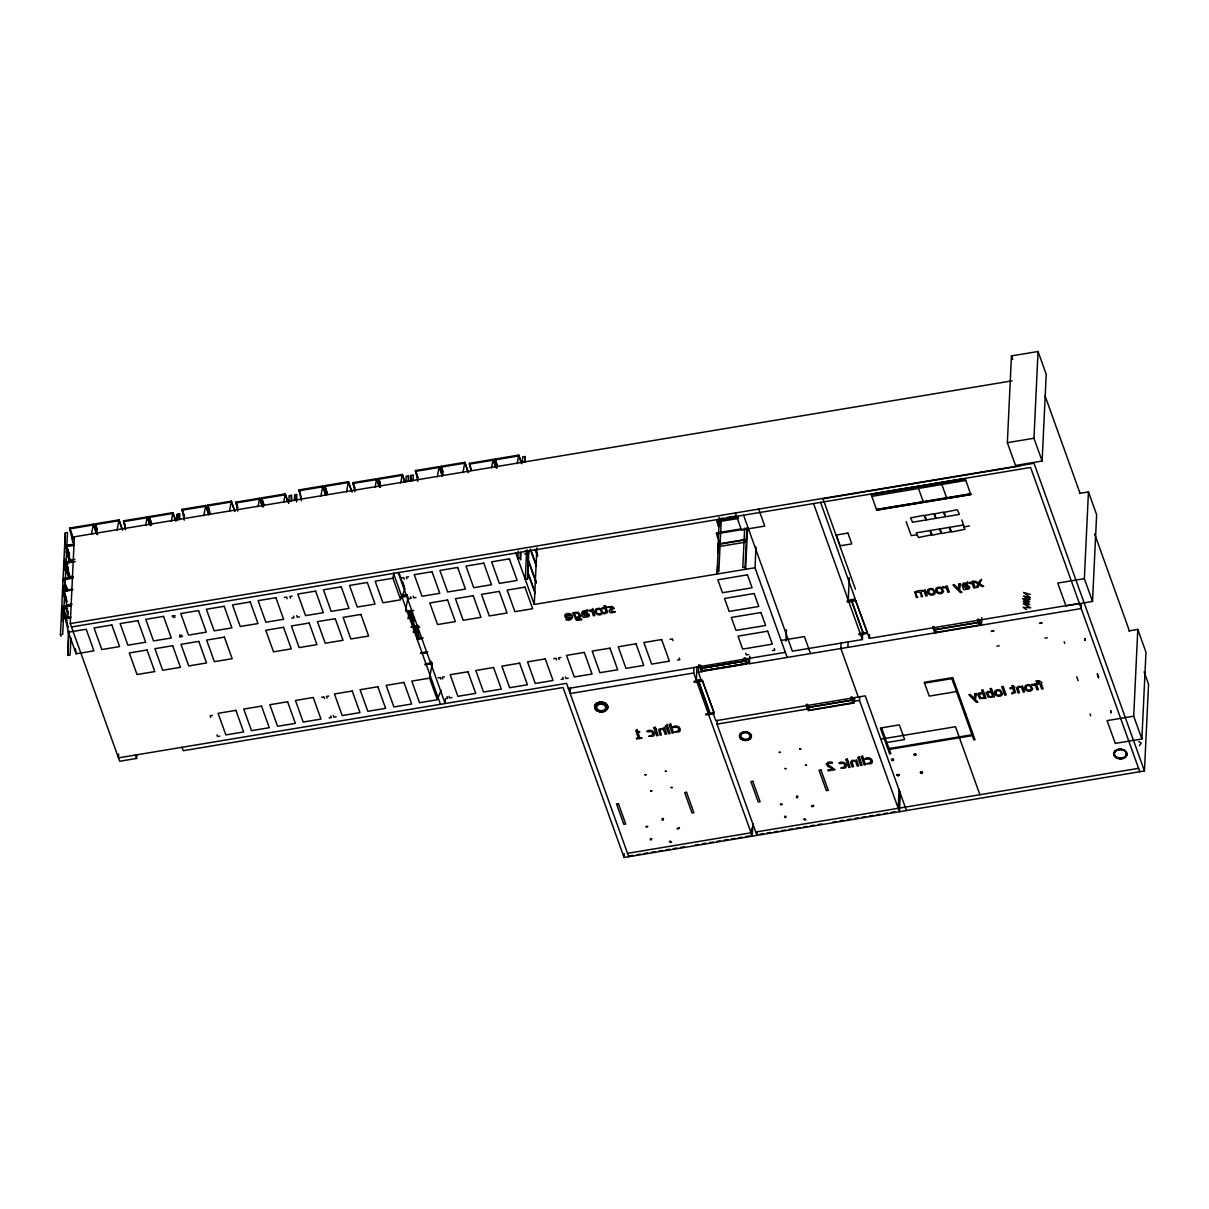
<?xml version="1.0" encoding="UTF-8"?>
<svg xmlns="http://www.w3.org/2000/svg" width="1209" height="1209" viewBox="0 0 1209 1209"><rect width="100%" height="100%" fill="white"/><g stroke="black" fill="none" stroke-linecap="round" stroke-linejoin="round"><path stroke-width="1.5" d="M60.45 634.665L65.241 532.957L67.492 532.58L62.702 634.302L60.45 634.665L61.039 636.312M63.336 581.408L63.472 578.673L73.281 577.222M68.973 578.416L64.122 564.89L64.243 562.155L73.537 560.598M64.893 548.357L65.029 545.622L74.308 544.08M61.75 621.245L62.279 609.941M62.898 596.762L63.442 585.458M64.153 570.391L64.681 559.087M65.301 545.909L65.241 532.957M67.281 601.81L63.609 590.612L72.721 589.085M65.362 583.04L64.168 578.733L65.407 582.194M69.502 555.294L66.45 545.803L69.548 554.432M68.278 613.719L65.83 605.951L68.309 612.872M73.311 539.259L69.638 528.061L93.35 524.117L97.068 534.469M68.369 631.158L67.885 655.399L70.137 655.021L70.938 638.065M67.885 655.399L69.049 630.917M136.768 754.688L136.587 758.451L119.691 761.262L70.273 623.572L74.369 536.811L1012.084 380.85M96.403 533.592L93.35 524.117L91.491 534.363M97.083 529.814L95.269 523.799L118.981 519.855L122.698 530.207M122.033 529.33L118.981 519.855L117.122 530.086M125.358 526.852L123.545 520.822L147.256 516.878L150.354 525.507M118.648 754.084L118.467 757.862L566.507 683.342L628.74 856.728M149.689 524.63L147.256 516.878L145.7 525.416M151.624 524.313L149.175 516.56L172.887 512.616L175.985 521.245M175.335 520.369L172.887 512.616L171.346 521.155M176.529 520.051L176.801 514.414L179.839 513.901L179.582 519.553M177.33 519.93L177.587 514.278M178.781 519.689L179.053 514.037M184.418 517.12L181.985 509.367L205.696 505.422L208.794 514.067M208.749 514.913L205.696 505.422L203.837 515.669M210.049 512.858L207.616 505.105L231.327 501.161L235.045 511.528M234.38 510.651L231.327 501.161L229.468 511.407M237.705 508.158L235.891 502.143L259.603 498.199L262.701 506.828M262.036 505.951L259.603 498.199L258.046 506.722M263.97 505.634L261.522 497.866L285.233 493.922L288.331 502.566M287.666 501.69L285.233 493.922L283.677 502.46M288.785 503.261L289.147 495.72L291.399 495.342L291.807 500.753M291.127 500.994L291.399 495.342M294.376 500.466L294.648 494.813L296.9 494.436L296.537 501.962M295.056 500.209L294.648 494.813M301.464 497.655L299.031 489.902L322.743 485.958L325.841 494.602M325.795 495.448L322.743 485.958L320.884 496.204M327.11 493.393L324.662 485.64L348.373 481.696L352.091 492.063M351.441 491.171L348.373 481.696L346.515 491.942M354.766 488.693L352.937 482.663L376.649 478.719L379.747 487.363M379.082 486.486L376.649 478.719L375.107 487.257M380.397 484.431L378.583 478.401L402.28 474.457L404.758 481.363M404.728 482.21L402.28 474.457L400.738 482.996M405.922 481.907L406.194 476.255L408.446 475.878L408.854 481.288M408.174 481.53L408.446 475.878M410.818 481.091L411.09 475.439L413.342 475.061L413.07 480.714M411.498 480.85L411.09 475.439M417.921 478.296L415.473 470.528L439.184 466.598L442.282 475.228M414.823 627.547L409.247 612.011L414.158 626.67M414.264 620.323L411.166 611.694L414.234 621.169M418.556 639.38L414.219 627.29L417.891 638.488M419.206 636.448L416.138 626.957L417.997 632.141M442.252 476.074L439.184 466.598L437.326 476.83M442.932 472.296L441.119 466.266L464.83 462.322L468.548 472.689M445.35 699.754L445.169 703.532L398.199 572.643M467.883 471.812L464.83 462.322L462.971 472.568M471.208 469.334L469.394 463.304L493.091 459.36L496.204 467.989M495.539 467.112L493.091 459.36L491.549 467.898M497.458 466.795L495.025 459.042L518.737 455.098L521.835 463.727M521.17 462.851L518.737 455.098L517.18 463.636M518.208 551.062L517.845 558.603L520.097 558.226L520.369 552.573M522.379 462.533L522.636 456.881L524.887 456.518L525.311 461.914M524.63 462.155L524.887 456.518M521.049 552.332L520.686 559.858L520.097 558.226M526.61 551.062L525.28 579.323L527.532 578.945L528.862 550.699M528.197 550.941L527.532 578.945M524.676 553.949L528.393 553.329L528.514 550.594L524.797 551.213M755.973 546.997L755.005 567.746L534.257 604.455L536.917 547.873M570.436 687.891L570.18 693.543L693.709 672.99L693.981 667.338M587.09 610.53L583.04 611.013L581.65 612.767L583.282 617.451L587.922 616.817A2.614 1.889 2.7 0 0 589.025 616.106L589.236 615.774A2.947 2.131 2.7 0 0 589.267 614.595L587.106 613.069L583.237 613.235L584.007 611.754L587.468 611.573L587.136 609.532M592.637 609.472L591.246 609.714L591.564 610.605C587.317 609.079 588.284 611.724 591.866 611.467L593.423 615.774L594.813 615.532L592.697 608.475M1144.107 671.811L1148.55 684.188L1144.455 770.949L624.071 857.498L624.252 853.735M636.901 730.387L635.738 730.584L638.352 737.868L636.387 738.2L636.69 739.016L642.1 738.125L639.788 737.626L637.838 732.216L639.848 731.883L637.279 730.916L636.947 729.39M655.852 729.405L654.462 729.631L656.638 735.707L658.028 735.465L655.898 728.407M664.391 727.984L658.693 729.375L660.023 735.132L661.429 734.906L659.963 730.659L660.658 729.48A2.463 1.783 2.7 0 1 662.275 729.405L663.545 729.752L665.177 734.286L666.567 734.044L664.436 726.987M667.202 725.324L665.615 725.581L665.993 726.639L667.58 726.382L667.247 724.327M670.481 724.448L669.076 724.675L672.113 733.122L673.519 732.896L670.527 723.45M696.943 667.066L696.324 680.244L700.978 679.473L698.379 672.219L698.742 664.678M746.285 664.073L744.109 657.998L745.379 657.787L747.555 663.862L701.537 671.509L701.704 667.821M741.419 528.832L716.529 532.973L716.484 533.819L748.492 528.499M738.427 517.558L717.088 521.109L717.043 521.956L738.382 518.404M717.542 566.129L717.179 573.655L719.174 517.392M718.161 552.936L718.781 539.758M719.4 526.565L719.763 519.039M721.335 518.903L718.841 571.645L716.589 572.023M757.121 831.792L756.955 835.404L717.013 724.115L717.179 720.337M744.653 528.106L742.794 567.656L745.046 567.278L746.905 527.728M747.585 527.487L745.636 568.925L745.046 567.278M979.547 625.461L977.371 619.386L978.64 619.174L980.816 625.249L749.459 663.726L749.807 656.2M751.378 835.676L751.726 828.271M752.875 823.525L752.285 836.175L693.709 672.99M785.895 641.027L786.439 629.708M841.132 642.992L840.875 648.523L858.269 697.019M849.307 577.57L848.234 600.163L855.247 598.999L820.563 502.385M847.872 647.359L848.129 641.828M859.675 696.641L859.493 700.419L854.521 701.235L854.703 697.472M743.565 515.2L792.363 651.183L862.38 639.546L862.727 631.99M965.19 478.628L871.115 494.269L965.19 478.628L970.767 494.526L876.691 510.168L871.115 494.269M1079.395 603.442L869.377 638.382L869.558 634.604M876.57 509.624L970.736 494.073M898.211 808.307L899.103 789.447M898.876 803.789L899.148 798.242M900.373 791.819L899.436 811.707L859.493 700.419M965.825 480.426L871.749 496.385M970.767 494.526L876.646 510.017M967.442 582.753L963.392 583.237L962.016 584.99L963.633 589.675L968.273 589.04A2.614 1.889 2.7 0 0 969.391 588.315L969.588 587.997A2.947 2.131 2.7 0 0 969.618 586.803L967.472 585.292L963.588 585.443L964.359 583.962L967.744 583.796L967.502 581.741M973.003 581.68L971.598 581.922L971.915 582.814C967.668 581.272 968.545 584.113 972.232 583.675L973.774 587.982L975.179 587.755L973.049 580.683M981.466 580.275L979.743 580.562L978.549 583.161L975.678 581.242L974.091 581.499L978.036 584.007L976.268 587.574L977.975 587.287L979.184 584.657L982.086 586.607L983.673 586.335L979.698 583.811L981.512 579.277M1081.405 604.772L1081.224 608.55L981.466 625.129L981.829 617.603M1007.354 442.675L1011.449 355.914L1038.047 351.502L1046.223 374.276L1042.128 461.037L1015.53 465.465L1007.354 442.675L1033.967 438.262L1038.047 351.502M1084.352 578.658L1057.754 583.086L1065.93 605.86L1092.528 601.447L1084.352 578.658L1088.448 491.897L1079.577 493.378M1092.528 601.447L1096.623 514.686L1088.448 491.897M1133.71 716.181L1107.096 720.609L1115.272 743.384L1141.885 738.956L1133.71 716.181L1137.79 629.421L1128.934 630.902M1141.885 738.956L1145.966 652.195L1137.79 629.421M662.396 818.312L661.988 820.019M663.484 818.493L663.076 820.186M796.776 795.96L796.368 797.668M797.849 796.142L797.441 797.834M392.94 578.234L375.168 581.181L382.905 602.777L400.693 599.815L392.94 578.234L393.877 573.111M405.574 610.605L408.053 596.944M408.007 618.842L409.247 612.011M413.282 632.413L414.219 627.29M430.449 664.572L431.069 661.172M429.875 676.451L432.354 662.789M527.668 563.318L528.288 559.903L536.343 582.36M650.623 838.441L650.185 839.756M651.681 838.668L651.243 839.998M785.004 816.09L784.565 817.42M786.062 816.317L785.623 817.647M401.312 598.243L405.03 588.768M437.945 698.167L441.043 690.279M1029.796 604.515L1024.9 604.394M1030.098 599.452L1023.298 598.863M1023.796 607.477L1030.672 607.734M1029.781 601.704L1024.688 601.326M1028.723 599.86L1026.033 599.332M1139.407 745.666L1141.19 743.127L1138.908 741.48M1027.68 604.787L1023.237 603.503M969.482 525.9L964.374 526.912M678.959 827.545L677.07 828.452M679.488 828.241L677.599 829.147M813.325 805.194L811.435 806.101M813.869 805.904L811.98 806.796M893.406 759.222L891.441 759.554M893.587 759.751L891.622 760.068M915.908 754.144L913.928 754.476M898.907 774.561L896.942 774.893M916.09 754.658L914.125 754.99M899.103 775.09L897.683 775.725M922.316 772.022L920.351 772.339M922.512 772.536L920.533 772.868M1024.129 592.697L1030.31 594.405M1023.902 601.568L1027.952 602.354M1030.219 597.79L1024.31 596.279M892.998 759.146L891.577 759.373M893.421 760.355L892.015 760.582M915.485 754.053L914.08 754.295M915.923 755.262L914.518 755.504M898.499 774.47L897.078 774.712M898.937 775.694L897.123 775.407M921.908 771.931L920.487 772.158M922.346 773.14L920.926 773.382M671.539 841.963L670.028 841.011M670.753 842.507L669.242 841.54M805.919 819.611L804.408 818.659M805.134 820.155L803.622 819.188M647.782 826.336L646.271 826.246M647.495 827.092L645.969 827.001M782.163 803.985L780.636 803.894M781.86 804.741L780.334 804.65M69.593 528.907L93.305 524.963M95.224 524.646L118.935 520.701M181.939 510.213L205.651 506.269M207.57 505.951L231.282 502.007M298.986 490.748L322.697 486.804M324.632 486.486L348.343 482.542M415.443 471.389L439.154 467.445M441.073 467.112L464.785 463.183M123.499 521.668L147.211 517.724M149.145 517.407L172.842 513.462M235.846 502.989L259.557 499.045M261.476 498.712L285.188 494.783M352.907 483.509L376.603 479.565M378.538 479.248L402.249 475.303M469.349 464.15L493.06 460.206M494.98 459.888L518.691 455.944M65.014 546.045L74.293 544.503M66.404 546.649L73.704 545.44M74.928 559.299L69.593 560.19L66.45 545.803M73.507 561.036L64.228 562.578L69.699 577.796M75.23 561.701L66.117 563.213L68.596 570.119M64.122 564.89L67.825 564.271M72.842 576.149L69.291 576.738L66.147 562.366L68.006 567.55M63.442 579.096L72.736 577.554M64.122 579.579L73.235 578.068M63.563 591.458L72.676 589.932M72.072 604.092L66.737 604.984L63.609 590.612L66.087 597.518M71.437 605.104L62.143 606.646L62.022 609.381L67.583 608.459M62.127 607.069L71.407 605.528M65.8 606.812L71.271 605.89M70.742 616.907L65.271 617.829L65.241 618.676L70.711 617.769M70.273 623.572L1034.043 463.289L1144.455 770.949M1019.867 466.054L822.966 498.788L855.428 589.221M719.476 518.752L723.178 518.132M726.896 517.512L736.19 515.971M71.497 626.972L1030.597 467.46L1139.785 771.735M871.1 494.587L965.235 478.749M871.16 494.738L965.341 479.066M68.414 632.201L86.202 629.239L93.939 650.835L76.167 653.797L68.414 632.201L65.271 617.829L67.13 622.998M171.995 616.122L175.048 615.608M284.342 597.427L286.593 597.065L287.183 598.697M292.094 596.143L289.843 596.521L290.432 598.153M401.403 577.962L403.655 577.585L404.244 579.232M408.551 576.784L406.3 577.146L406.889 578.794M876.555 509.412L970.615 493.756M401.6 595.493L406.934 594.601M401.569 596.082L407.146 595.16M401.071 596.445L406.541 595.538M401.025 597.306L406.511 596.385M718.252 544.413L746.134 539.773M179.446 636.841L182.483 636.342M291.777 618.162L294.029 617.784L293.455 616.137M299.53 616.862L297.278 617.24L296.689 615.608M408.838 598.697L411.09 598.319L410.501 596.672M415.987 597.503L413.735 597.881L413.146 596.233M406.39 611.255L411.952 610.333M406.36 611.694L413.795 610.454M916.422 534.892L911.193 535.602L906.176 521.638M417.861 625.476L414.309 626.066L411.166 611.694M411.181 626.866L418.601 625.627M411.151 627.29L418.586 626.05M416.092 627.819L419.75 627.199M414.763 628.982L418.465 628.363M417.407 638.533L422.878 637.611M417.362 639.38L422.833 638.458M420.49 652.92L427.608 651.727M420.974 653.404L424.691 652.784M421.941 653.585L427.412 652.679M425.069 663.998L430.54 663.091M425.024 664.844L432.323 663.635M855.896 600.797L847.403 602.082L847.071 601.16L855.398 599.77L869.377 638.382M212.391 715.411L210.139 715.788L210.729 717.436M321.7 697.245L323.952 696.868L324.541 698.5M328.727 696.067L326.475 696.444L327.065 698.092M438.021 677.886L440.288 677.524L440.862 679.156M444.459 676.828L442.207 677.191L442.781 678.838M553.752 658.648L556.004 658.27L556.593 659.902M560.81 657.469L558.558 657.847L559.147 659.479M670.103 639.289L672.355 638.911L672.945 640.558M781.09 640.453L804.423 636.569L810.529 653.57M219.826 736.145L217.575 736.523L216.985 734.876M329.135 717.965L331.387 717.587L330.798 715.955M336.162 716.801L333.911 717.164L333.321 715.532M445.471 698.621L447.723 698.243L447.134 696.596M451.894 697.548L449.642 697.925L449.053 696.278M561.188 679.367L563.439 678.99L562.85 677.357M568.245 678.189L565.993 678.566L565.404 676.934M677.539 660.023L679.79 659.646L679.201 657.998M862.909 632.307L852.088 601.432M866.959 631.627L855.655 600.843M867.095 632.367L858.768 633.758L859.1 634.68L867.427 633.289M860.445 634.151L867.442 632.987M748.598 654.537L746.346 654.915L745.757 653.268M772.551 650.563L774.803 650.185L774.213 648.538M568.336 688.45L785.366 652.346M701.885 668.32L745.076 661.142L746.149 664.089M978.353 622.529L935.146 629.708L936.204 632.67M698.379 672.219L702.777 671.494L700.948 666.386M702.746 681.09L694.268 682.36L693.936 681.438L702.263 680.062L714.292 713.582L705.965 714.957L705.633 714.051L713.96 712.66M996.866 646.165L999.208 645.772M1044.984 638.156L1047.326 637.763M709.759 712.6L698.938 681.725M713.824 711.92L702.505 681.135M708.519 714.247L713.189 713.461L715.788 720.715L865.266 695.855L906.433 810.544M924.568 683.161L953.024 678.43M851.861 700.238L808.655 707.416L809.713 710.378M717.013 724.115L807.854 709.003L806.63 705.603M956.485 691.578L929.222 696.112L924.25 682.299L952.707 677.569L975.028 739.742L973.834 739.938L951.831 678.627M964.54 714.035L965.719 713.839M880.817 739.152L955.488 726.73L979.894 794.721M886.832 742.507L904.604 739.56L899.345 724.871L880.379 728.03L889.673 753.932L890.852 753.736L881.557 727.833M888.993 748.552L971.976 734.755M889.31 749.429L972.293 735.616M627.516 853.327L751.061 832.774M755.731 832.004L1138.576 768.335M629.708 855.912L633.335 855.307M636.962 854.703L640.589 854.098M644.231 853.494L647.858 852.889M651.485 852.285L655.112 851.68M658.754 851.076L662.381 850.471M666.008 849.867L669.635 849.262M673.262 848.658L676.904 848.053M680.531 847.449L684.158 846.844M695.099 845.031L698.742 844.426M702.369 843.822L705.996 843.217M709.623 842.613L713.265 842.008M716.892 841.404L720.519 840.799M724.146 840.195L727.773 839.59M731.415 838.986L735.042 838.381M738.669 837.777L742.296 837.172M745.938 836.568L749.565 835.963M759.736 834.27L763.393 833.666M767.035 833.061L770.692 832.457M774.349 831.852L777.991 831.248M781.649 830.628L785.291 830.024M788.948 829.419L792.605 828.815M796.247 828.21L799.905 827.591M803.562 826.986L807.204 826.382M810.861 825.777L814.503 825.173M818.161 824.568L821.818 823.949M832.805 822.12L836.462 821.515M840.104 820.911L843.761 820.306M847.418 819.702L851.06 819.082M854.718 818.478L858.36 817.873M862.017 817.269L865.674 816.664M869.316 816.06L872.974 815.44M876.616 814.836L880.273 814.231M883.93 813.627L887.572 813.022M891.229 812.403L894.887 811.798M1026.441 609.578L1023.162 607.266M1025.852 597.125L1029.539 599.12M961.805 519.915L964.132 526.792M1029.146 601.493L1025.308 599.15M1027.333 602.067L1022.678 598.561M1024.265 604.198L1030.038 607.538M1024.053 601.115L1029.161 604.319M1045.105 395.978L1080.015 493.227M1094.613 533.894L1129.508 631.143M1011.449 355.914L1012.704 359.421M1033.967 438.262L1042.128 461.037M1064.147 641.707L1064.751 643.415M1076.72 676.753L1077.34 678.461M1077.536 679.005L1078.141 680.697M1090.11 714.051L1090.73 715.758M941.343 483.071L946.602 497.76M979.638 620.036L981.466 625.129M977.99 622.469L935.66 629.511M978.927 625.068L936.658 632.277M917.948 486.955L923.223 501.644M936.068 632.685L933.892 626.625L932.623 626.836L934.799 632.896M851.71 601.477L862.999 632.942M813.566 503.548L862.38 639.546M853.297 697.85L854.521 701.235M853.055 703.17L850.879 697.109L852.149 696.898L854.325 702.958L808.307 710.605L806.131 704.545L807.4 704.333L809.577 710.393M851.499 700.177L809.169 707.22M852.436 702.777L810.166 709.985M758.678 509.08L764.783 526.081L741.434 529.965L735.344 512.964M755.005 567.746L787.195 657.454M747.63 658.633L749.459 663.726M702.943 671.282L700.615 665.237L699.361 665.449L701.537 671.509M698.575 681.755L709.864 713.234M535.753 550.14L537.612 555.324M535.103 549.264L537.582 556.17M530.857 549.929L536.433 565.464M530.207 549.037L536.403 566.311M497.503 465.949L495.025 459.042L496.99 468.019M527.169 549.944L528.393 553.329M528.242 560.749L536.297 583.206M527.728 571.766L535.164 592.501M527.683 572.613L535.119 593.347M515.805 553.072L534.257 604.455M624.071 857.498L563.062 687.513L183.269 750.683L182.045 747.283M442.978 471.45L441.119 466.266L443.083 475.258M417.951 477.449L415.473 470.528L417.83 481.318M380.442 483.585L378.583 478.401L380.533 487.393M402.552 581.861L404.411 587.045M398.789 572.341L404.365 587.891M393.529 573.414L440.499 704.303M354.796 487.847L352.937 482.663L354.902 491.655M327.14 492.547L324.662 485.64L326.626 494.632M300.27 493.363L299.031 489.902L301.389 500.692M264 504.788L261.522 497.866L263.486 506.858M237.75 507.312L235.891 502.143L237.856 511.12M209.474 510.289L207.616 505.105L209.58 514.097M184.463 516.273L181.985 509.367L184.327 520.157M151.654 523.467L149.175 516.56L151.14 525.537M174.247 615.744L174.837 617.391M181.108 634.831L181.698 636.463M172.796 615.986L173.386 617.633M179.642 635.073L180.232 636.705M125.404 526.006L123.545 520.822L125.509 529.814M97.128 528.968L95.269 523.799L97.627 534.574M73.356 538.413L69.638 528.061L72.767 542.433M66.843 548.478L69.261 555.203M66.843 550.699L70.485 560.84M65.618 547.737L70.47 561.263M66.117 551.742L69.759 561.898M135.378 755.051L136.587 758.451M66.661 566.689L69.684 575.091M66.072 567.217L69.714 577.373M65.891 585.443L67.115 588.828M65.875 585.866L67.084 589.251M65.165 586.486L66.374 589.871M63.971 609.502L66.979 617.905M63.352 610.454L66.994 620.61M63.231 612.767L68.339 627.305M1023.691 595.992L1028.103 599.558M1029.736 597.337L1023.509 592.395M1023.282 601.281L1027.061 604.485M717.088 521.109L718.267 526.504M716.529 532.973L717.708 538.368M469.394 463.304L470.951 470.497M416.138 626.957L418.888 639.546M64.168 578.733L66.903 591.322M65.83 605.951L68.581 618.54M75.366 648.765L76.167 653.797M599.468 711.345A6.65 4.791 2.7 0 1 595.493 704.197A6.65 4.791 2.7 0 1 605.951 703.487A6.65 4.791 2.7 0 1 604.515 710.998M607.099 708.051A6.09 4.398 2.7 0 1 604.243 710.635M599.619 710.952A6.09 4.398 2.7 0 1 598.153 710.484M596.898 709.743A6.09 4.398 2.7 0 1 595.931 708.806M595.342 707.733A6.09 4.398 2.7 0 1 600.465 702.369A6.09 4.398 2.7 0 1 607.311 706.917M606.117 611.935L603.79 613.008L604.122 613.93L607.613 612.389L606.253 608.112L606.888 607.099L605.936 607.266L605.316 605.513L603.911 605.754L604.545 607.492L601.961 607.931L602.263 608.777L604.848 608.339L606.117 611.935M852.058 761.836L853.509 766.687L852.103 766.914L850.516 761.972L852.481 760.249L855.322 760.673L856.471 759.766L858.647 765.826L857.257 766.068L855.624 761.534L854.355 761.186A2.463 1.783 2.7 0 0 852.738 761.262L852.058 761.836M1014.003 691.911L1011.691 692.999L1012.009 693.906L1015.5 692.364L1014.139 688.087L1014.789 687.09L1013.837 687.241L1013.218 685.503L1011.812 685.73L1012.432 687.468L1009.863 687.906L1010.165 688.752L1012.734 688.314L1014.003 691.911M1018.008 687.876L1019.474 692.727L1018.069 692.969L1016.482 688.012L1018.446 686.289L1021.273 686.712L1022.436 685.805L1024.612 691.88L1023.207 692.107L1021.59 687.573L1020.305 687.226A2.463 1.783 2.7 0 0 1018.703 687.317L1018.008 687.876M826.382 763.831L827.651 766.31L833.318 769.06L827.863 769.967L828.195 770.889L835.041 769.755L828.044 764.587L828.739 763.151L832.442 763.181L832.034 762.033L828.286 762.184L826.382 763.831M718.282 543.99L718.146 546.725L746.013 542.085L746.149 539.35L718.282 543.99M910.891 517.905L912.387 522.228L926.139 519.946L923.827 515.276L910.891 517.905M924.945 515.563L926.457 519.9L935.796 518.344L933.665 513.704L924.961 515.518M931.459 534.877L918.477 537.521L916.21 532.867L929.948 530.585L931.459 534.877M934.557 513.961L936.053 518.298L945.393 516.742L943.262 512.117L934.557 513.931M941.116 533.275L932.487 535.179L930.265 530.524L939.62 528.968L941.116 533.305M944.214 512.359L945.71 516.696L959.462 514.399L957.241 509.76L944.214 512.314M950.712 531.673L941.992 533.562L939.861 528.938L949.216 527.381L950.712 531.673M964.767 529.33L951.8 531.99L949.518 527.32L963.271 525.038L964.767 529.376M596.43 610.545C595.523 616.288 605.089 613.628 599.936 609.623A1.965 1.421 2.7 0 0 598.576 609.276L597.548 609.442A1.95 1.405 2.7 0 0 596.581 610.182L596.43 610.545M928.844 590.733C927.938 596.475 937.504 593.815 932.351 589.811A1.965 1.421 2.7 0 0 930.99 589.463L929.963 589.644A1.95 1.405 2.7 0 0 928.98 590.37L928.844 590.733M937.126 589.357C936.219 595.1 945.786 592.425 940.632 588.435A1.965 1.421 2.7 0 0 939.272 588.088L938.244 588.254A1.95 1.405 2.7 0 0 937.262 588.995L937.126 589.357M996.08 691.896C995.173 697.638 1004.739 694.979 999.586 690.974A1.965 1.421 2.7 0 0 998.211 690.626L997.183 690.807A1.95 1.405 2.7 0 0 996.216 691.533L996.08 691.896M1026.229 686.878C1025.323 692.621 1034.889 689.961 1029.736 685.956A1.965 1.421 2.7 0 0 1028.375 685.609L1027.333 685.79A1.95 1.405 2.7 0 0 1026.365 686.516L1026.229 686.878M977.718 694.419L979.774 698.545L986.03 698.288L982.993 689.84L981.587 690.082L982.675 693.089L979.184 692.878L977.718 694.419M986.151 693.014L988.206 697.14L994.463 696.883L991.425 688.45L990.02 688.677L991.108 691.699L987.617 691.472L986.151 693.014M979.26 694.434L980.635 697.805A2.025 1.466 2.7 0 0 981.995 698.137L984.232 697.427L982.977 693.951L980.061 693.754A1.541 1.103 2.7 0 0 979.26 694.434M987.693 693.029L989.068 696.399A2.025 1.466 2.7 0 0 990.428 696.732L992.665 696.021L991.41 692.545L988.494 692.349A1.541 1.103 2.7 0 0 987.693 693.029M958.949 584.023L958.284 588.889L954.415 584.778L952.949 585.02L960.399 592.576L961.896 592.319L959.508 590.037L960.46 583.766L958.949 584.023M974.877 693.724L974.212 698.59L970.328 694.48L968.877 694.722L976.328 702.278L977.824 702.021L975.421 699.739L976.388 693.467L974.877 693.724M652.8 734.15C650.623 737.233 644.745 735.994 652.815 736.281A3.325 2.403 2.7 0 0 654.129 734.966C655.172 730.871 649.581 728.997 646.755 731.264C647.283 733.153 652.996 729.254 652.8 734.15M678.808 729.828C676.632 732.911 670.753 731.672 678.823 731.944A3.325 2.403 2.7 0 0 680.153 730.644C681.181 726.549 675.589 724.675 672.763 726.941C673.292 728.815 679.005 724.916 678.808 729.828M844.879 765.932C842.764 768.984 836.855 767.791 844.895 768.063A3.325 2.403 2.7 0 0 846.209 766.748C847.252 762.652 841.66 760.778 838.834 763.045C839.363 764.919 845.076 761.035 844.879 765.932M870.888 761.61C868.712 764.692 862.833 763.453 870.903 763.725A3.325 2.403 2.7 0 0 872.233 762.426C873.261 758.33 867.669 756.456 864.843 758.723C865.372 760.597 871.084 756.698 870.888 761.61M581.03 615.91L579.398 617.935L576.013 617.814L577.434 619.597L581.438 618.796L581.816 619.854L576.391 620.262L572.734 612.782L578.234 612.192L581.03 615.91M579.519 615.729L578.567 617.089L575.711 616.968L574.517 613.643L577.706 613.099L579.519 615.729M644.911 774.652L645.969 774.773L644.911 774.652M650.729 790.882L651.802 791.003L650.729 790.882M665.328 771.251L666.386 771.372L665.328 771.251M671.146 787.482L672.219 787.618L671.146 787.482M779.276 752.3L780.349 752.421L779.276 752.3M785.109 768.531L786.152 768.758L785.155 768.44M799.693 748.9L800.766 749.036L799.693 748.9M805.526 765.131L806.569 765.357L805.587 765.04M602.838 612.389C601.78 617.285 592.909 614.384 595.342 609.729A3.4 2.448 2.7 0 1 596.944 608.641L598.546 608.369A3.431 2.478 2.7 0 1 600.737 608.837L602.838 612.389M935.237 592.576C934.194 597.473 925.323 594.571 927.741 589.916A3.4 2.448 2.7 0 1 929.358 588.828L930.96 588.556A3.431 2.478 2.7 0 1 933.136 589.025L935.237 592.576M943.519 591.201C942.476 596.097 933.605 593.196 936.023 588.541A3.4 2.448 2.7 0 1 937.64 587.438L939.242 587.181A3.431 2.478 2.7 0 1 941.433 587.65L943.519 591.201M1002.473 693.754C1001.43 698.636 992.544 695.749 994.977 691.095A3.4 2.448 2.7 0 1 996.594 689.991L998.181 689.719A3.431 2.478 2.7 0 1 1000.372 690.188L1002.473 693.754M1032.622 688.737C1031.579 693.618 1022.708 690.732 1025.126 686.077A3.4 2.448 2.7 0 1 1026.743 684.974L1028.345 684.702A3.431 2.478 2.7 0 1 1030.521 685.186L1032.622 688.737M914.85 592.062L916.377 597.533L917.782 597.291C911.903 590.944 922.165 589.735 921.107 596.747L922.497 596.505L921.016 592.229L922.014 591.02L924.205 591.428L925.822 595.961L927.227 595.72L925.051 589.66L923.888 590.566C920.563 590.34 917.661 590.46 914.85 592.062M571.132 617.361L571.041 617.769A2.388 1.723 2.7 0 1 570.104 618.706L565.963 618.766L566.28 619.885C570.361 621.668 575.408 616.605 570.467 613.915C562.941 611.542 562.638 620.202 571.132 617.361M566.326 615.064L566.296 616.348L570.693 615.623L568.744 614.293L566.326 615.064M614.021 608.308C607.674 612.132 612.767 610.983 615.396 611.724L612.026 612.797A3.279 2.373 2.7 0 1 610.197 612.54C605.618 608.203 619.053 607.991 607.749 607.266L612.056 606.389L614.021 608.308M587.861 615.245L585.322 616.076L583.524 614.051L586.682 613.96L587.861 615.245M968.213 587.453L965.674 588.284L963.89 586.259L967.034 586.169L968.213 587.453M1036.763 681.831L1035.856 681.105L1038.501 680.712A2.342 1.693 2.7 0 1 1039.967 681.256L1041.871 682.571L1041.236 683.584L1043.11 688.798L1041.705 689.024L1039.831 683.81L1037.564 684.188L1037.262 683.342C1041.176 684.128 1038.909 680.622 1036.763 681.831M1084.851 638.579L1085.108 640.392L1084.851 638.579M1097.44 673.625L1097.696 675.438L1097.44 673.625M1098.24 675.876L1098.497 677.69L1098.24 675.876M1110.814 710.922L1111.071 712.736L1110.814 710.922M943.488 587.71L942.718 586.758L946.043 587.121L945.725 586.229L947.115 585.987L949.292 592.047L947.901 592.289L946.345 587.982L943.488 587.71M1032.592 685.246L1031.821 684.279L1035.146 684.657L1034.813 683.75L1036.219 683.523L1038.395 689.583L1036.99 689.81L1035.448 685.503L1032.592 685.246M111.832 624.977L94.045 627.939L101.798 649.535L119.585 646.573L111.832 624.977M137.917 620.64L120.129 623.602L127.882 645.183L145.654 642.236L137.917 620.64M163.547 616.378L145.76 619.34L153.513 640.921L171.3 637.974L163.547 616.378M198.533 610.56L180.761 613.522L188.498 635.103L206.286 632.156L198.533 610.56M224.179 606.298L206.391 609.26L214.144 630.841L231.916 627.879L224.179 606.298M250.248 601.961L232.476 604.923L240.228 626.504L258.001 623.542L250.248 601.961M275.894 597.699L258.106 600.646L265.859 622.242L283.631 619.28L275.894 597.699M315.594 591.095L297.807 594.057L305.56 615.638L323.332 612.676L315.594 591.095M341.225 586.833L323.453 589.78L331.19 611.376L348.978 608.414L341.225 586.833M367.309 582.496L349.522 585.443L357.275 607.039L375.062 604.077L367.309 582.496M432.036 571.721L414.264 574.683L422.001 596.264L439.789 593.317L432.036 571.721M457.682 567.459L439.895 570.421L447.647 592.002L465.42 589.055L457.682 567.459M483.751 563.122L465.979 566.084L473.716 587.665L491.504 584.718L483.751 563.122M509.397 558.86L491.61 561.822L499.362 583.403L517.135 580.441L509.397 558.86M847.917 533.093L836.326 535.028L840.195 545.818L851.801 543.884L847.917 533.093M147.06 649.989L129.272 652.951L137.025 674.531L154.797 671.569L147.06 649.989M172.691 645.727L154.903 648.674L162.656 670.27L180.443 667.308L172.691 645.727M198.775 641.39L180.987 644.337L188.74 665.932L206.527 662.97L198.775 641.39M224.406 637.128L206.633 640.075L214.371 661.671L232.158 658.709L224.406 637.128M283.541 627.29L265.753 630.252L273.506 651.832L291.293 648.87L283.541 627.29M309.172 623.028L291.399 625.975L299.137 647.571L316.924 644.609L309.172 623.028M335.256 618.691L317.468 621.638L325.221 643.233L343.008 640.271L335.256 618.691M360.887 614.429L343.114 617.376L350.852 638.972L368.639 636.01L360.887 614.429M447.587 599.996L429.799 602.959L437.552 624.554L455.34 621.592L447.587 599.996M473.218 595.735L455.445 598.697L463.183 620.277L480.97 617.331L473.218 595.735M499.302 591.397L481.514 594.36L489.267 615.94L507.055 612.993L499.302 591.397M524.933 587.136L507.16 590.098L514.898 611.678L532.685 608.731L524.933 587.136M747.449 574.849L717.814 579.776L722.453 592.727L752.089 587.801L747.449 574.849M754.144 593.528L724.508 598.455L729.163 611.406L758.799 606.48L754.144 593.528M760.96 612.525L731.324 617.451L735.979 630.403L765.614 625.476L760.96 612.525M235.891 710.363L218.104 713.325L225.856 734.906L243.629 731.959L235.891 710.363M261.522 706.101L243.734 709.063L251.487 730.644L269.275 727.697L261.522 706.101M287.606 701.764L269.819 704.726L277.571 726.307L295.359 723.36L287.606 701.764M313.237 697.502L295.464 700.464L303.202 722.045L320.99 719.083L313.237 697.502M352.227 691.019L334.44 693.981L342.192 715.562L359.965 712.6L352.227 691.019M377.858 686.757L360.07 689.719L367.823 711.3L385.611 708.338L377.858 686.757M403.942 682.42L386.155 685.367L393.907 706.963L411.68 704.001L403.942 682.42M429.573 678.158L411.785 681.105L419.538 702.701L437.326 699.739L429.573 678.158M467.943 671.766L450.156 674.728L457.909 696.324L475.696 693.361L467.943 671.766M493.574 667.504L475.802 670.466L483.54 692.047L501.327 689.1L493.574 667.504M519.658 663.167L501.871 666.129L509.624 687.709L527.411 684.762L519.658 663.167M545.289 658.905L527.517 661.867L535.255 683.448L553.042 680.501L545.289 658.905M584.295 652.422L566.522 655.384L574.26 676.964L592.047 674.002L584.295 652.422M609.941 648.16L592.153 651.107L599.906 672.703L617.678 669.741L609.941 648.16M636.01 643.823L618.237 646.77L625.975 668.365L643.762 665.403L636.01 643.823M661.655 639.561L643.868 642.508L651.621 664.104L669.393 661.142L661.655 639.561M767.67 631.189L738.034 636.13L742.674 649.082L772.324 644.155L767.67 631.189M744.668 660.9L702.338 667.942L744.729 661.081M745.651 663.681L703.336 670.708L745.651 663.681M993.768 630.992L991.44 631.385L993.768 630.992M1041.886 622.998L1039.559 623.376L1041.886 622.998M655.202 727.319L653.616 727.576L653.993 728.634L655.595 728.377L655.202 727.319M667.852 727.41L666.446 727.637L668.622 733.712L670.028 733.47L667.852 727.41M1003.168 686.485L1001.762 686.727L1004.8 695.175L1006.205 694.933L1003.168 686.485M862.561 756.229L861.171 756.456L864.193 764.904L865.599 764.677L862.561 756.229M847.282 759.101L845.696 759.358L846.073 760.416L847.675 760.159L847.282 759.101M859.282 757.106L857.695 757.363L858.073 758.421L859.659 758.164L859.282 757.106M847.932 761.186L846.542 761.413L848.718 767.488L850.108 767.247L847.932 761.186M859.931 759.192L858.526 759.418L860.702 765.493L862.108 765.252L859.931 759.192M618.404 803.637L616.545 803.955L623.859 824.342L625.733 824.039L618.404 803.637M686.546 792.303L684.687 792.62L692.001 813.007L693.875 812.705L686.546 792.303M752.784 781.286L750.91 781.603L758.239 802.005L760.098 801.688L752.784 781.286M820.926 769.952L819.052 770.269L826.382 790.671L828.241 790.354L820.926 769.952M1115.816 757.182A6.393 4.624 2.7 0 0 1126.531 755.398A6.393 4.624 2.7 0 0 1118.748 749.535A6.393 4.624 2.7 0 0 1115.816 757.182M1115.544 757.378A6.786 4.896 2.7 0 0 1126.894 755.474A6.786 4.896 2.7 0 0 1118.642 749.263A6.786 4.896 2.7 0 0 1115.544 757.378M1115.816 757.03A6.393 4.624 2.7 0 0 1126.531 755.247A6.393 4.624 2.7 0 0 1118.748 749.384A6.393 4.624 2.7 0 0 1115.816 757.03M1116.088 756.728A5.939 4.292 2.7 0 0 1126.047 755.066A5.939 4.292 2.7 0 0 1118.809 749.625A5.939 4.292 2.7 0 0 1116.088 756.728M597.971 709.668A4.519 3.264 2.7 0 0 605.558 708.414A4.519 3.264 2.7 0 0 600.042 704.258A4.519 3.264 2.7 0 0 597.971 709.668M597.201 710.348A5.607 4.05 2.7 0 0 606.586 708.791A5.607 4.05 2.7 0 0 599.77 703.653A5.607 4.05 2.7 0 0 597.201 710.348M596.838 710.605A6.121 4.413 2.7 0 0 607.084 708.897A6.121 4.413 2.7 0 0 599.634 703.29A6.121 4.413 2.7 0 0 596.838 710.605M596.49 710.348A6.65 4.791 2.7 0 0 607.613 708.504A6.65 4.791 2.7 0 0 599.528 702.399A6.65 4.791 2.7 0 0 596.49 710.348M596.883 710.076A6.09 4.398 2.7 0 0 607.084 708.383A6.09 4.398 2.7 0 0 599.664 702.792A6.09 4.398 2.7 0 0 596.883 710.076M742.205 738.246A4.519 3.264 2.7 0 0 749.776 736.976A4.519 3.264 2.7 0 0 744.276 732.835A4.519 3.264 2.7 0 0 742.205 738.246M741.434 738.911A5.607 4.05 2.7 0 0 750.819 737.354A5.607 4.05 2.7 0 0 744.003 732.216A5.607 4.05 2.7 0 0 741.434 738.911M741.072 739.167A6.121 4.413 2.7 0 0 751.303 737.46A6.121 4.413 2.7 0 0 743.867 731.853A6.121 4.413 2.7 0 0 741.072 739.167M741.434 738.759A5.607 4.05 2.7 0 0 750.819 737.203A5.607 4.05 2.7 0 0 744.003 732.065A5.607 4.05 2.7 0 0 741.434 738.759"/></g></svg>
